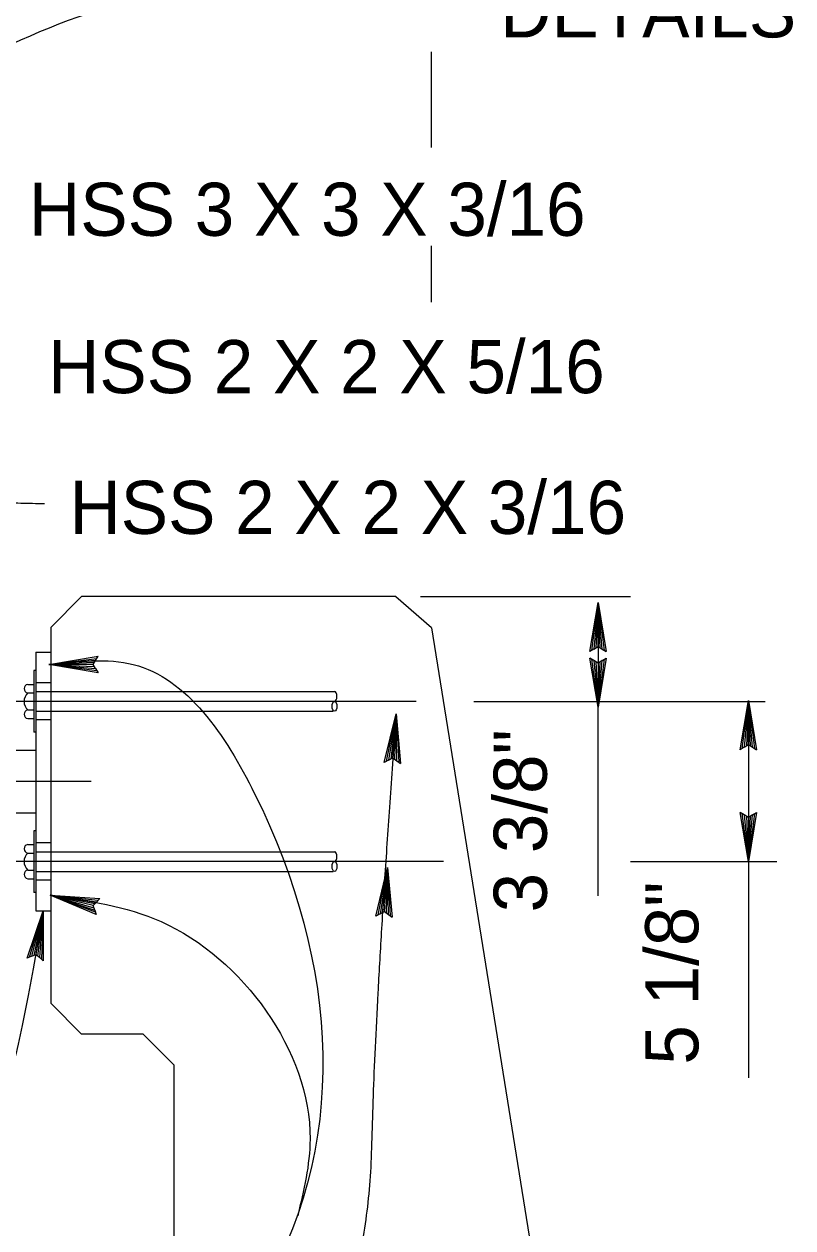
# Model space of a CAD drawing. Extents: x 0 to 2.83, y 0 to 1.83.
# Drawn here: x 1.1793 to 1.3503, y 1.0296 to 1.2974 of the extents above; entities that cross this region are included whole.
import ezdxf

# ---------------------------------------------------------------- set-up
doc = ezdxf.new("R2010")
doc.units = 0
for name, color, linetype in [('201 Center and Station Line', 7, 'Continuous'), ('212 Leaders and Dim Lines', 7, 'Continuous'), ('214 Text and Titles', 7, 'Continuous'), ('221 Structural Steel', 7, 'Continuous'), ('241 Concrete', 7, 'Continuous')]:
    doc.layers.add(name, color=color, linetype=linetype)

msp = doc.modelspace()

# ---------------------------------------------------------------- linework, layer by layer
at = {"layer": '201 Center and Station Line'}
for p, q in [((1.266515420099753, 1.146738990818591), (1.169502461389601, 1.146738990818591)), ((1.272635407275621, 1.1111058424030529), (1.1711194497775201, 1.1111058424030529))]:
    msp.add_line(p, q, dxfattribs=at)
at = {"layer": '212 Leaders and Dim Lines'}
for p, q in [((1.3051502191374875, 1.157798021139578), (1.306975739970821, 1.1687363891951335)), ((1.3056068163597099, 1.158079271139578), (1.306975739970821, 1.1687363891951335)), ((1.306975739970821, 1.1687363891951335), (1.306063413581932, 1.158360521139578)), ((1.306975739970821, 1.1687363891951335), (1.3065200108041544, 1.158641771139578)), ((1.306975739970821, 1.1687363891951335), (1.306975739970821, 1.1454377921511478)), ((1.306975739970821, 1.158923021139578), (1.306975739970821, 1.1687363891951335)), ((1.306975739970821, 1.1687363891951335), (1.308803864970821, 1.157798021139578)), ((1.307889802470821, 1.158360521139578), (1.306975739970821, 1.1687363891951335)), ((1.3074332052485986, 1.158641771139578), (1.306975739970821, 1.1687363891951335)), ((1.306975739970821, 1.1687363891951335), (1.3083463996930431, 1.158079271139578)), ((1.306063413581932, 1.158360521139578), (1.3051502191374875, 1.157798021139578)), ((1.306063413581932, 1.158360521139578), (1.306975739970821, 1.158923021139578)), ((1.306975739970821, 1.158923021139578), (1.307889802470821, 1.158360521139578)), ((1.307889802470821, 1.158360521139578), (1.308803864970821, 1.157798021139578)), ((1.1848663157491275, 1.1549368160621882), (1.1958046838046832, 1.156764941062188)), ((1.1848663157491275, 1.1549368160621882), (1.1955234338046832, 1.1563074757844105)), ((1.1952421838046832, 1.1558508785621882), (1.1848663157491275, 1.1549368160621882)), ((1.1949609338046832, 1.155394281339966), (1.1848663157491275, 1.1549368160621882)), ((1.1946796838046831, 1.1549368160621882), (1.1848663157491275, 1.1549368160621882)), ((1.1958046838046832, 1.153111295228855), (1.1848663157491275, 1.1549368160621882)), ((1.1848663157491275, 1.1549368160621882), (1.1952421838046832, 1.1540244896732994)), ((1.1955234338046832, 1.153567892451077), (1.1848663157491275, 1.1549368160621882)), ((1.1848663157491275, 1.1549368160621882), (1.1949609338046832, 1.1544810868955215)), ((1.1946796838046831, 1.1549368160621882), (1.1952421838046832, 1.1558508785621882)), ((1.1952421838046832, 1.1540244896732994), (1.1946796838046831, 1.1549368160621882)), ((1.1952421838046832, 1.1558508785621882), (1.1958046838046832, 1.156764941062188)), ((1.306061677470821, 1.1558136602067035), (1.305147614970821, 1.1563761602067033)), ((1.306975739970821, 1.1454377921511478), (1.305147614970821, 1.1563761602067033)), ((1.306975739970821, 1.1454377921511478), (1.3056050802485988, 1.1560949102067033)), ((1.306061677470821, 1.1558136602067035), (1.306975739970821, 1.1454377921511478)), ((1.306975739970821, 1.1552511602067035), (1.306061677470821, 1.1558136602067035)), ((1.3065182746930433, 1.1555324102067035), (1.306975739970821, 1.1454377921511478)), ((1.3088012608041544, 1.1563761602067033), (1.306975739970821, 1.1454377921511478)), ((1.308344663581932, 1.1560949102067033), (1.306975739970821, 1.1454377921511478)), ((1.306975739970821, 1.1454377921511478), (1.3078880663597099, 1.1558136602067035)), ((1.3078880663597099, 1.1558136602067035), (1.306975739970821, 1.1552511602067035)), ((1.306975739970821, 1.1454377921511478), (1.3074314691374875, 1.1555324102067035)), ((1.306975739970821, 1.1552511602067035), (1.306975739970821, 1.1454377921511478)), ((1.3078880663597099, 1.1558136602067035), (1.3088012608041544, 1.1563761602067033)), ((1.1952421838046832, 1.1540244896732994), (1.1958046838046832, 1.153111295228855)), ((1.338596481526095, 1.13598488748313), (1.3404220023594282, 1.1469232555386855)), ((1.3390530787483172, 1.13626613748313), (1.3404220023594282, 1.1469232555386855)), ((1.3404220023594282, 1.1469232555386855), (1.3395096759705394, 1.1365473874831298)), ((1.3404220023594282, 1.1469232555386855), (1.3399662731927617, 1.1368286374831298)), ((1.3404220023594282, 1.1371098874831298), (1.3404220023594282, 1.1469232555386855)), ((1.3404220023594282, 1.1469232555386855), (1.3422501273594283, 1.13598488748313)), ((1.3413360648594284, 1.1365473874831298), (1.3404220023594282, 1.1469232555386855)), ((1.340879467637206, 1.1368286374831298), (1.3404220023594282, 1.1469232555386855)), ((1.3404220023594282, 1.1469232555386855), (1.3417926620816505, 1.13626613748313)), ((1.2594378799848678, 1.133155474374201), (1.2620540445054897, 1.1439321206623447)), ((1.2599137217235075, 1.1334027742808652), (1.2620540445054897, 1.1439321206623447)), ((1.2620540445054897, 1.1439321206623447), (1.260389563435655, 1.1336500741875295)), ((1.2620540445054897, 1.1439321206623447), (1.2608654051478028, 1.1338973740677019)), ((1.26134038113567, 1.1341447371042341), (1.2620540445054897, 1.1439321206623447)), ((1.26177618158319, 1.1338309633008565), (1.2620540445054897, 1.1439321206623447)), ((1.2620540445054897, 1.1439321206623447), (1.2630818514506972, 1.1328897681239678)), ((1.2622111162799377, 1.133517252627347), (1.2620540445054897, 1.1439321206623447)), ((1.2620540445054897, 1.1439321206623447), (1.2626460510031772, 1.1332035419273456)), ((1.3395096759705394, 1.1365473874831298), (1.338596481526095, 1.13598488748313)), ((1.3395096759705394, 1.1365473874831298), (1.3404220023594282, 1.1371098874831298)), ((1.3404220023594282, 1.1371098874831298), (1.3413360648594284, 1.1365473874831298)), ((1.3413360648594284, 1.1365473874831298), (1.3422501273594283, 1.13598488748313)), ((1.260389563435655, 1.1336500741875295), (1.2594378799848678, 1.133155474374201)), ((1.260389563435655, 1.1336500741875295), (1.26134038113567, 1.1341447371042341)), ((1.26134038113567, 1.1341447371042341), (1.2622111162799377, 1.133517252627347)), ((1.2622111162799377, 1.133517252627347), (1.2630818514506972, 1.1328897681239678)), ((1.1942678948276721, 1.128909807949563), (1.0671005887558451, 1.128909807949563)), ((1.3395079398594283, 1.1214817104586083), (1.3385938773594284, 1.1220442104586084)), ((1.3404220023594282, 1.1111058424030529), (1.3385938773594284, 1.1220442104586084)), ((1.3404220023594282, 1.1111058424030529), (1.3390513426372062, 1.1217629604586083)), ((1.3395079398594283, 1.1214817104586083), (1.3404220023594282, 1.1111058424030529)), ((1.3404220023594282, 1.1209192104586083), (1.3395079398594283, 1.1214817104586083)), ((1.3399645370816506, 1.1212004604586083), (1.3404220023594282, 1.1111058424030529)), ((1.3422475231927617, 1.1220442104586084), (1.3404220023594282, 1.1111058424030529)), ((1.3417909259705394, 1.1217629604586083), (1.3404220023594282, 1.1111058424030529)), ((1.3404220023594282, 1.1111058424030529), (1.3413343287483173, 1.1214817104586083)), ((1.3413343287483173, 1.1214817104586083), (1.3404220023594282, 1.1209192104586083)), ((1.3404220023594282, 1.1111058424030529), (1.340877731526095, 1.1212004604586083)), ((1.3404220023594282, 1.1209192104586083), (1.3404220023594282, 1.1111058424030529)), ((1.3413343287483173, 1.1214817104586083), (1.3422475231927617, 1.1220442104586084)), ((1.2575810507372, 1.098989816381361), (1.2601972152843137, 1.1097664626695047)), ((1.2580568924758393, 1.0992371162880252), (1.2601972152843137, 1.1097664626695047)), ((1.2601972152843137, 1.1097664626695047), (1.258532734187987, 1.0994844161681976)), ((1.2601972152843137, 1.1097664626695047), (1.2590085759266267, 1.0997317160748619)), ((1.259483551888002, 1.0999790791113944), (1.2601972152843137, 1.1097664626695047)), ((1.259919352335522, 1.0996653053080165), (1.2601972152843137, 1.1097664626695047)), ((1.2601972152843137, 1.1097664626695047), (1.2612250222030295, 1.0987241101311278)), ((1.2603542870587616, 1.099351594608015), (1.2601972152843137, 1.1097664626695047)), ((1.2601972152843137, 1.1097664626695047), (1.2607892217555094, 1.0990378839345056)), ((1.1947060857063254, 1.1013425456315296), (1.185159580292893, 1.1036155231285794)), ((1.195377664607905, 1.0993060945304471), (1.185159580292893, 1.1036155231285794)), ((1.185159580292893, 1.1036155231285794), (1.1962239239870482, 1.1028603839122524)), ((1.1954650048466868, 1.1021014647718912), (1.185159580292893, 1.1036155231285794)), ((1.185159580292893, 1.1036155231285794), (1.195041975680105, 1.100324742319932)), ((1.195209820144005, 1.0998154184119437), (1.185159580292893, 1.1036155231285794)), ((1.185159580292893, 1.1036155231285794), (1.1948741312426967, 1.1008340662014289)), ((1.1950856458127417, 1.1017224274274082), (1.185159580292893, 1.1036155231285794)), ((1.185159580292893, 1.1036155231285794), (1.1958443638806318, 1.1024805021163737)), ((1.1947060857063254, 1.1013425456315296), (1.1954650048466868, 1.1021014647718912)), ((1.195041975680105, 1.100324742319932), (1.1947060857063254, 1.1013425456315296)), ((1.1954650048466868, 1.1021014647718912), (1.1962239239870482, 1.1028603839122524)), ((1.1800158486039984, 1.089630827127903), (1.1835886402295501, 1.1001291880561148)), ((1.1805119647792748, 1.0898344230984425), (1.1835886402295501, 1.1001291880561148)), ((1.1835886402295501, 1.1001291880561148), (1.1810080809545511, 1.0900380190689818)), ((1.1835886402295501, 1.1001291880561148), (1.1815041971563192, 1.0902416150395213)), ((1.181999456720481, 1.0904453516018402), (1.1835886402295501, 1.1001291880561148)), ((1.1824053378756827, 1.0900937317206845), (1.1835886402295501, 1.1001291880561148)), ((1.1828103624197701, 1.089742252404816), (1.1835886402295501, 1.1001291880561148)), ((1.1835886402295501, 1.1001291880561148), (1.1832153869638575, 1.0893907731154395)), ((1.1835886402295501, 1.1001291880561148), (1.1836212681190594, 1.0890391532342836)), ((1.195041975680105, 1.100324742319932), (1.195377664607905, 1.0993060945304471)), ((1.258532734187987, 1.0994844161681976), (1.2575810507372, 1.098989816381361)), ((1.258532734187987, 1.0994844161681976), (1.259483551888002, 1.0999790791113944)), ((1.259483551888002, 1.0999790791113944), (1.2603542870587616, 1.099351594608015)), ((1.2603542870587616, 1.099351594608015), (1.2612250222030295, 1.0987241101311278)), ((1.1810080809545511, 1.0900380190689818), (1.1800158486039984, 1.089630827127903)), ((1.1810080809545511, 1.0900380190689818), (1.181999456720481, 1.0904453516018402)), ((1.181999456720481, 1.0904453516018402), (1.1828103624197701, 1.089742252404816)), ((1.1828103624197701, 1.089742252404816), (1.1836212681190594, 1.0890391532342836))]:
    msp.add_line(p, q, dxfattribs=at)
at = {"layer": '214 Text and Titles'}
for p, q in [((1.2699557172324119, 1.2699784275200234), (1.2699557172324119, 1.2912358035947413)), ((1.2699557172324119, 1.2355554356273502), (1.2699557172324119, 1.2481021412920095)), ((1.267485243651904, 1.1700375878890685), (1.3142173740049354, 1.1700375878890685)), ((1.279395761103829, 1.146738990818591), (1.344142307982167, 1.146738990818591)), ((1.3069690928169262, 1.1465518896785551), (1.3069690928169262, 1.1034734513339979)), ((1.3404220023594282, 1.1469232555386855), (1.3404220023594282, 1.1111058424030529)), ((1.3141770804857529, 1.1111058424030529), (1.3467418689236037, 1.1111058424030529)), ((1.3404220023594282, 1.1111058424030529), (1.3404220023594282, 1.0629945739308773))]:
    msp.add_line(p, q, dxfattribs=at)
for points in [[(1.166108114005673, 1.287964122154149), (1.2000560886363143, 1.3017363340392858), (1.2567275961161042, 1.304372912899538), (1.2771555319278372, 1.303054760537787)], [(1.1848663157491275, 1.1549368160621882), (1.2036352457288584, 1.1549368160621882), (1.2306155826161145, 1.1261968920183076), (1.2306155826161145, 1.0129967829994098), (1.200116071362626, 0.9883625623828004), (1.1854528448101664, 0.9883625623828004)], [(1.185159580292893, 1.1036155231285794), (1.2097938008830107, 1.0977502324917006), (1.242932692924419, 1.0493615848367936), (1.2401884690026974, 1.0322855830985103)]]:
    msp.add_spline(points, degree=3, dxfattribs=at)
for points in [[(1.1838767156994927, 1.1906578042716587), (1.1637612191951336, 1.1911425150282466), (1.152128160984044, 1.1913848704065402), (1.1484928302831439, 1.1894460273801892), (1.152370516362338, 1.1710270185238876)], [(1.2620540445054897, 1.1439321206623447), (1.2573085106456274, 1.0788505133467614), (1.2559526438171704, 1.017836506463566), (1.231547041090384, 0.9676694341285524), (1.1990062373928545, 0.9568224995538787), (1.1827358355838276, 0.9602121666117758)], [(1.1835886402295501, 1.1001291880561148), (1.1777752291248818, 1.0647046305798007), (1.1658427840974066, 1.0308849352848648), (1.152380032415074, 1.0206064165854958), (1.137081625370003, 1.0169589526577383), (1.1242309415487548, 1.018285328115304)]]:
    msp.add_open_spline(points, degree=2, dxfattribs=at)
at = {"layer": '221 Structural Steel'}
for p, q in [((1.1819473226024404, 1.157690427843011), (1.1819473226024404, 1.1001291880561148)), ((1.1819473226024404, 1.157690427843011), (1.1852365362909243, 1.157690427843011)), ((1.1819473226024404, 1.157690427843011), (1.1819473226024404, 1.1001291880561148)), ((1.1819473226024404, 1.157690427843011), (1.1852365362909243, 1.157690427843011)), ((1.181536170884757, 1.1535789107191603), (1.181536170884757, 1.1398738536219961)), ((1.1819473226024404, 1.1535789107191603), (1.181536170884757, 1.1535789107191603)), ((1.181536170884757, 1.1535789107191603), (1.181536170884757, 1.1398738536219961)), ((1.1819473226024404, 1.1535789107191603), (1.181536170884757, 1.1535789107191603)), ((1.1801648428548623, 1.1505226829881352), (1.181536170884757, 1.1505226829881352)), ((1.1801651169651206, 1.1505226829881352), (1.181536170884757, 1.1505226829881352)), ((1.181536170884757, 1.1489191913050647), (1.181536170884757, 1.1445335730360915)), ((1.181536170884757, 1.1489191913050647), (1.181536170884757, 1.1445335730360915)), ((1.185248818269024, 1.1508505079689337), (1.1819596045540481, 1.1508505079689337)), ((1.180164020577071, 1.1486237102750734), (1.181536170884757, 1.1486237102750734)), ((1.180164020577071, 1.1486237102750734), (1.181536170884757, 1.1486237102750734)), ((1.1801648428548623, 1.1448282317617995), (1.181536170884757, 1.1448282317617995)), ((1.1801651169651206, 1.1448282317617995), (1.181536170884757, 1.1448282317617995)), ((1.1801648428548623, 1.1429300813530212), (1.181536170884757, 1.1429300813530212)), ((1.1801651169651206, 1.1429300813530212), (1.181536170884757, 1.1429300813530212)), ((1.185248818269024, 1.142638095116233), (1.1819596045540481, 1.142638095116233)), ((1.1819473226024404, 1.1398738536219961), (1.181536170884757, 1.1398738536219961)), ((1.1819473226024404, 1.1398738536219961), (1.181536170884757, 1.1398738536219961)), ((1.1438417818345863, 1.1358993870707061), (1.1819473226024404, 1.1358993870707061)), ((1.1438417818345863, 1.1358993870707061), (1.1819473226024404, 1.1358993870707061)), ((1.1298626236187914, 1.1219202288284198), (1.1819473226024404, 1.1219202288284198)), ((1.1298626236187914, 1.1219202288284198), (1.1819473226024404, 1.1219202288284198)), ((1.181536170884757, 1.11794576227713), (1.181536170884757, 1.1042407051799659)), ((1.1819473226024404, 1.11794576227713), (1.181536170884757, 1.11794576227713)), ((1.181536170884757, 1.11794576227713), (1.181536170884757, 1.1042407051799659)), ((1.1819473226024404, 1.11794576227713), (1.181536170884757, 1.11794576227713)), ((1.1801648428548623, 1.114889534546105), (1.181536170884757, 1.114889534546105)), ((1.1801651169651206, 1.114889534546105), (1.181536170884757, 1.114889534546105)), ((1.185248818269024, 1.1152595710761248), (1.1819596045540481, 1.1152595710761248)), ((1.180164020577071, 1.1129905618330433), (1.181536170884757, 1.1129905618330433)), ((1.180164020577071, 1.1129905618330433), (1.181536170884757, 1.1129905618330433)), ((1.181536170884757, 1.1132860428630345), (1.181536170884757, 1.1089004245940612)), ((1.181536170884757, 1.1132860428630345), (1.181536170884757, 1.1089004245940612)), ((1.1801648428548623, 1.1091950833197695), (1.181536170884757, 1.1091950833197695)), ((1.1801651169651206, 1.1091950833197695), (1.181536170884757, 1.1091950833197695)), ((1.1801648428548623, 1.107296932910991), (1.181536170884757, 1.107296932910991)), ((1.1801651169651206, 1.107296932910991), (1.181536170884757, 1.107296932910991)), ((1.185248818269024, 1.1069974088937717), (1.1819596045540481, 1.1069974088937717)), ((1.1819473226024404, 1.1042407051799659), (1.181536170884757, 1.1042407051799659)), ((1.1819473226024404, 1.1042407051799659), (1.181536170884757, 1.1042407051799659)), ((1.1819473226024404, 1.1001291880561148), (1.1852365362909243, 1.1001291880561148)), ((1.1819473226024404, 1.1001291880561148), (1.1852365362909243, 1.1001291880561148))]:
    msp.add_line(p, q, dxfattribs=at)
for centre, radius, start, end in [((1.1803028764112884, 1.149573114397909), 0.0009594461426974287, 98.27421111111107, 261.72578888888887), ((1.1803029860517744, 1.149573114397909), 0.0009594461426974287, 98.27421111111107, 261.72578888888887), ((1.18194739111683, 1.1467262725282727), 0.0026039608477903455, 133.201675, 226.79805555555555), ((1.1819475007572462, 1.1467262725282727), 0.0026039608477903455, 133.201675, 226.79805555555555), ((1.180302432917328, 1.1438790469170759), 0.000959002648771198, 98.2512888888889, 261.74870833333335), ((1.1803025425578828, 1.1438790469170759), 0.000959002648771198, 98.2512888888889, 261.74870833333335), ((1.1803028764112884, 1.1139399659544795), 0.0009594461426974287, 98.27421111111107, 261.72578888888887), ((1.1803029860517744, 1.1139399659544795), 0.0009594461426974287, 98.27421111111107, 261.72578888888887), ((1.18194739111683, 1.1110931240848432), 0.0026039608477903455, 133.201675, 226.79805555555555), ((1.1819475007572462, 1.1110931240848432), 0.0026039608477903455, 133.201675, 226.79805555555555), ((1.180302432917328, 1.108245898473646), 0.000959002648771198, 98.2512888888889, 261.74870833333335), ((1.1803025425578828, 1.108245898473646), 0.000959002648771198, 98.2512888888889, 261.74870833333335)]:
    msp.add_arc(centre, radius, start, end, dxfattribs=at)
at = {"layer": '241 Concrete'}
for p, q in [((1.192107703701268, 1.1700375878890685), (1.1852551751791776, 1.1631850593404864)), ((1.2620034949127, 1.1700375878890685), (1.192107703701268, 1.1700375878890685)), ((1.2620034949127, 1.1700375878890685), (1.192107703701268, 1.1700375878890685)), ((1.2620034949127, 1.1700375878890685), (1.2699557172324119, 1.1631850593404864)), ((1.1852551751791776, 1.1631850593404864), (1.1852551751791776, 1.0795842110583818)), ((1.2699733696999183, 1.1630750709237443), (1.3088882211245816, 0.9206055487948578)), ((1.1819596045540481, 1.1489317999530777), (1.248375916919894, 1.1489317999530777)), ((1.1819596045540481, 1.1445461817105964), (1.248102718428568, 1.1445461817105964)), ((1.1819596045540481, 1.1132986515110477), (1.2486491154112198, 1.1132986515110477)), ((1.1819596045540481, 1.1089130332420745), (1.248102718428568, 1.1089130332420745)), ((1.1852551751791776, 1.0795842110583818), (1.192107703701268, 1.0727316825362916)), ((1.2058127607984321, 1.0727316825362916), (1.192107703701268, 1.0727316825362916)), ((1.2058127607984321, 1.0727316825362916), (1.212665289373506, 1.0658791539612176)), ((1.212665289373506, 1.0658791539612176), (1.212665289373506, 0.9206055487948578))]:
    msp.add_line(p, q, dxfattribs=at)
for centre in [(1.2483755106693444, 1.1478354148001588), (1.2483755106693444, 1.1122022663567293)]:
    msp.add_ellipse(centre, major_axis=(-2.014062516216913e-19, -0.0010964045674879113), ratio=0.5000000000011152, start_param=1.3671745807288916e-05, end_param=3.1415915385183273, dxfattribs=at)
for centre in [(1.2483755106693444, 1.1456426056651892), (1.2483755106693444, 1.1100094572217252)]:
    msp.add_ellipse(centre, major_axis=(-2.014062516216913e-19, -0.0010964045674879113), ratio=0.5000000000011152, dxfattribs=at)

# ---------------------------------------------------------------- texts
at = {"layer": '212 Leaders and Dim Lines'}
for s, p in [('DETAILS', (1.2852128221639487, 1.2944453125)), ('HSS 3 X 3 X 3/16', (1.180427231886171, 1.250308159722222)), ('HSS 2 X 2 X 5/16', (1.1846720235528376, 1.2153029513888889)), ('HSS 2 X 2 X 3/16', (1.1894220235528377, 1.1839947916666667))]:
    msp.add_text(s, height=0.011811166666666666, dxfattribs=at).set_placement(p)
for s, p in [('3 3/8"', (1.295583481886171, 1.0997977430555554)), ('5 1/8"', (1.3292831346639487, 1.0659210069444445))]:
    msp.add_text(s, height=0.011811166666666666, rotation=90, dxfattribs=at).set_placement(p)

doc.saveas('drawing.dxf')
